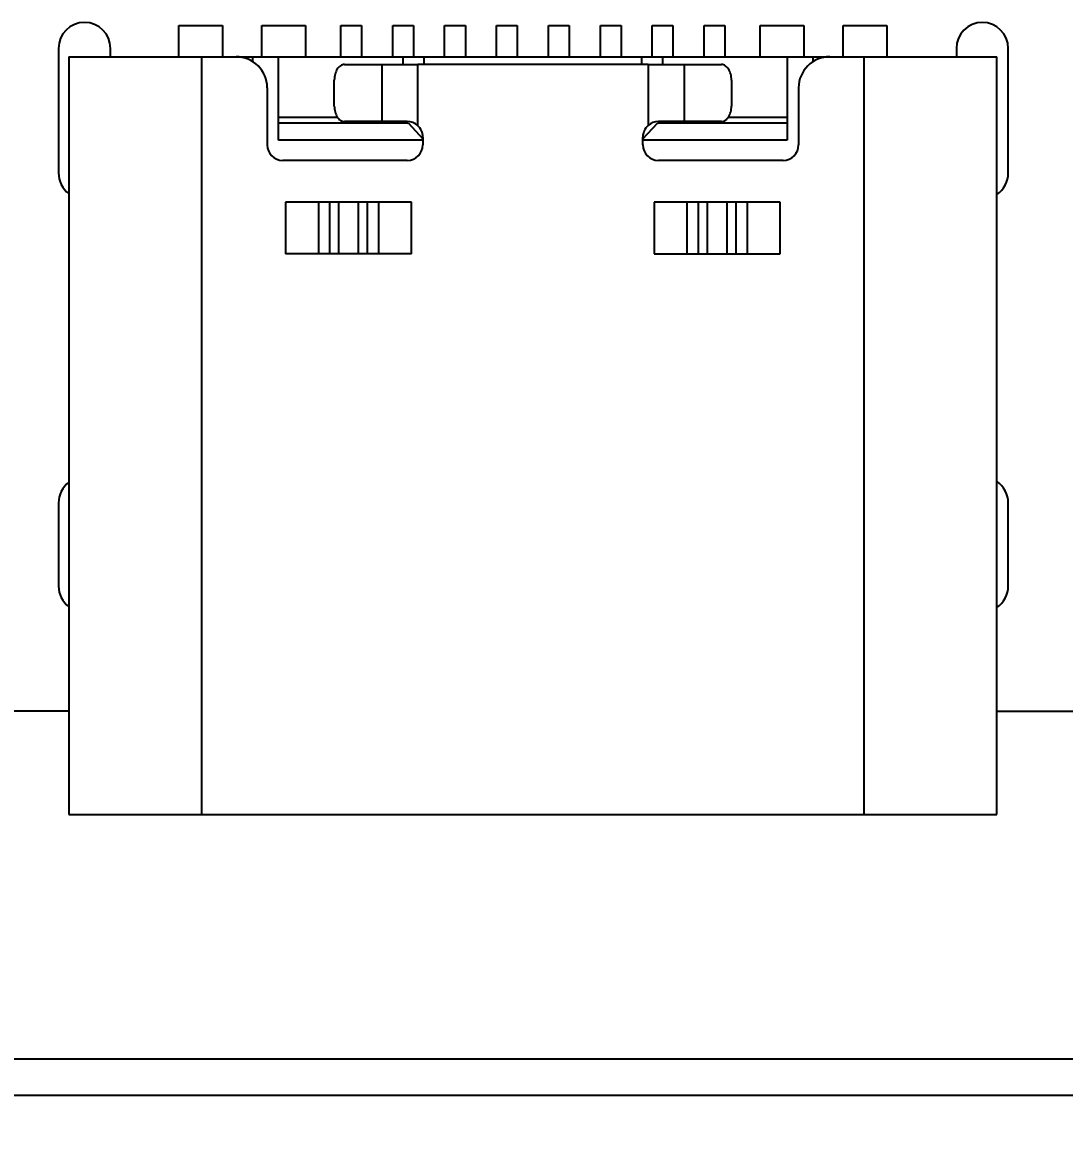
# Model space of a CAD drawing. Header units: inches. Extents: x 246 to 500, y -220 to -17.
# Drawn here: x 452.77 to 462.81, y -171.06 to -160.23 of the extents above; entities that cross this region are included whole.
import ezdxf

# ---------------------------------------------------------------- set-up
doc = ezdxf.new("R2010")
doc.units = ezdxf.units.IN
doc.header["$LTSCALE"] = 1.21
doc.header["$MEASUREMENT"] = 0
doc.header["$PDMODE"] = 3
doc.header["$PDSIZE"] = 0.3125
doc.layers.get('0').update_dxf_attribs({"linetype": 'CONTINUOUS'})
doc.layers.get('Defpoints').update_dxf_attribs({"linetype": 'CONTINUOUS'})
doc.layers.add('DIM', color=3, linetype='CONTINUOUS')
doc.styles.get("Standard").update_dxf_attribs({"font": 'txt', "width": 0.8})
doc.dimstyles.get("Standard").update_dxf_attribs({"dimtxt": 0.15625, "dimasz": 0.1875, "dimexe": 0.125, "dimexo": 0.0625, "dimgap": 0.09, "dimtad": 0, "dimtih": 1, "dimtoh": 1, "dimzin": 4, "dimdsep": 46, "dimtxsty": 'Standard', "dimblk": '_FILLED', "dimblk1": '_FILLED', "dimblk2": '_FILLED', "dimcen": 0.09, "dimazin": 1, "dimtp": 0.01, "dimtm": 0.01, "dimtfac": 1, "dimtofl": 0, "dimtmove": 0, "dimatfit": 3, "dimldrblk": '_FILLED', "dimfxl": 1, "dimtolj": 1, "dimtzin": 4, "dimarcsym": 0})

# ---------------------------------------------------------------- blocks, each defined once
blk = doc.blocks.new('_FILLED')
at = {"color": 0, "linetype": 'ByBlock'}
blk.add_solid([(0, 0), (-1, 0.1667), (-1, -0.1667)], dxfattribs=at)
blk = doc.blocks.new('*D62')
at = {"layer": 'Defpoints', "color": 0}
for p in [(447.669, -166.607), (467.669, -166.607), (447.669, -178.55)]:
    blk.add_point(p, dxfattribs=at)
at = {"layer": 'DIM', "color": 0, "lineweight": -2}
for p, q in [((447.669, -166.669), (447.669, -178.675)), ((467.669, -166.669), (467.669, -178.675)), ((449.669, -178.55), (454.779, -178.55)), ((465.669, -178.55), (460.559, -178.55))]:
    blk.add_line(p, q, dxfattribs=at)
at = {"layer": 'DIM', "color": 0, "lineweight": -2, "xscale": 2, "yscale": 2, "zscale": 2, "rotation": 180}
blk.add_blockref('_FILLED', (447.669, -178.55), dxfattribs=at)
at = {"layer": 'DIM', "color": 0, "lineweight": -2, "xscale": 2, "yscale": 2, "zscale": 2}
blk.add_blockref('_FILLED', (467.669, -178.55), dxfattribs=at)
at = {"layer": 'DIM', "color": 0, "insert": (457.669, -178.55), "char_height": 2, "attachment_point": 5}
blk.add_mtext('\\A1;20.00', dxfattribs=at)

msp = doc.modelspace()

# ---------------------------------------------------------------- linework, layer by layer
at = {"color": 7, "linetype": 'Continuous'}
for p, q in [((454.28, -160.259), (454.7, -160.259)), ((454.28, -160.559), (454.28, -160.259)), ((454.7, -160.259), (454.7, -160.559)), ((455.08, -160.259), (455.5, -160.259)), ((455.08, -160.559), (455.08, -160.259)), ((455.5, -160.259), (455.5, -160.559)), ((455.84, -160.259), (456.04, -160.259)), ((455.84, -160.559), (455.84, -160.259)), ((456.04, -160.259), (456.04, -160.559)), ((456.34, -160.259), (456.54, -160.259)), ((456.34, -160.559), (456.34, -160.259)), ((456.54, -160.259), (456.54, -160.559)), ((456.84, -160.259), (457.04, -160.259)), ((456.84, -160.559), (456.84, -160.259)), ((457.04, -160.259), (457.04, -160.559)), ((457.34, -160.259), (457.54, -160.259)), ((457.34, -160.559), (457.34, -160.259)), ((457.54, -160.259), (457.54, -160.559)), ((457.84, -160.259), (458.04, -160.259)), ((457.84, -160.559), (457.84, -160.259)), ((458.04, -160.259), (458.04, -160.559)), ((458.34, -160.259), (458.54, -160.259)), ((458.34, -160.559), (458.34, -160.259)), ((458.54, -160.259), (458.54, -160.559)), ((458.84, -160.259), (459.04, -160.259)), ((458.84, -160.559), (458.84, -160.259)), ((459.04, -160.259), (459.04, -160.559)), ((459.34, -160.259), (459.54, -160.259)), ((459.34, -160.559), (459.34, -160.259)), ((459.54, -160.259), (459.54, -160.559)), ((459.88, -160.259), (460.3, -160.259)), ((459.88, -160.559), (459.88, -160.259)), ((460.3, -160.259), (460.3, -160.559)), ((460.68, -160.259), (461.1, -160.259)), ((460.68, -160.559), (460.68, -160.259)), ((461.1, -160.259), (461.1, -160.559)), ((453.12, -160.479), (453.12, -161.679)), ((453.62, -160.559), (453.62, -160.479)), ((461.77, -160.479), (461.77, -160.559)), ((462.27, -161.679), (462.27, -160.479)), ((453.22, -160.559), (462.16, -160.559)), ((453.22, -160.559), (453.22, -167.859)), ((454.5, -167.859), (454.5, -160.559)), ((454.99, -160.559), (454.99, -160.606)), ((455.24, -161.362), (455.24, -160.559)), ((456.44, -160.634), (456.44, -160.559)), ((456.64, -160.559), (456.64, -160.634)), ((458.74, -160.634), (458.74, -160.559)), ((458.94, -160.559), (458.94, -160.634)), ((460.14, -160.559), (460.14, -161.362)), ((460.39, -160.606), (460.39, -160.559)), ((460.88, -160.559), (460.88, -167.859)), ((462.16, -167.859), (462.16, -160.559)), ((455.874, -160.634), (456.234, -160.634)), ((456.234, -160.634), (456.58, -160.634)), ((456.234, -160.634), (456.234, -161.184)), ((458.8, -160.634), (456.58, -160.634)), ((456.58, -161.222), (456.58, -160.634)), ((458.8, -160.634), (459.145, -160.634)), ((458.8, -160.634), (458.8, -161.222)), ((459.146, -160.634), (459.507, -160.634)), ((459.146, -160.634), (459.146, -161.184)), ((455.777, -161.034), (455.777, -160.784)), ((459.603, -160.784), (459.603, -161.034)), ((455.13, -160.859), (455.13, -161.409)), ((460.25, -160.859), (460.25, -161.409)), ((455.24, -161.142), (455.808, -161.142)), ((459.572, -161.142), (460.14, -161.142)), ((456.491, -161.199), (455.24, -161.199)), ((456.234, -161.184), (455.874, -161.184)), ((456.48, -161.184), (456.234, -161.184)), ((456.44, -161.194), (456.44, -161.184)), ((456.44, -161.194), (456.479, -161.198)), ((456.491, -161.199), (456.63, -161.351)), ((458.75, -161.351), (458.89, -161.199)), ((460.14, -161.199), (458.89, -161.199)), ((459.145, -161.184), (458.9, -161.184)), ((458.901, -161.198), (458.94, -161.194)), ((458.94, -161.184), (458.94, -161.194)), ((459.507, -161.184), (459.146, -161.184)), ((456.63, -161.362), (455.24, -161.362)), ((456.63, -161.334), (456.63, -161.409)), ((458.75, -161.409), (458.75, -161.334)), ((460.14, -161.362), (458.75, -161.362)), ((456.48, -161.559), (455.28, -161.559)), ((460.1, -161.559), (458.9, -161.559)), ((456.522, -161.959), (455.307, -161.959)), ((455.307, -161.959), (455.307, -162.459)), ((455.627, -162.459), (455.627, -161.959)), ((455.73, -161.959), (455.73, -162.459)), ((455.821, -162.459), (455.821, -161.959)), ((456.007, -161.959), (456.007, -162.459)), ((456.098, -162.459), (456.098, -161.959)), ((456.202, -161.959), (456.202, -162.459)), ((456.522, -162.459), (456.522, -161.959)), ((460.073, -161.959), (458.858, -161.959)), ((458.858, -161.959), (458.858, -162.459)), ((459.178, -162.459), (459.178, -161.959)), ((459.281, -161.959), (459.281, -162.459)), ((459.372, -162.459), (459.372, -161.959)), ((459.558, -161.959), (459.558, -162.459)), ((459.649, -162.459), (459.649, -161.959)), ((459.753, -161.959), (459.753, -162.459)), ((460.073, -162.459), (460.073, -161.959)), ((456.522, -162.459), (455.307, -162.459)), ((458.858, -162.459), (460.073, -162.459)), ((453.12, -164.859), (453.12, -165.659)), ((462.27, -165.659), (462.27, -164.859)), ((431.44, -166.859), (453.22, -166.862)), ((462.16, -166.864), (483.94, -166.867)), ((453.22, -167.859), (462.16, -167.859)), ((467.94, -170.219), (447.44, -170.219)), ((467.94, -170.569), (447.44, -170.569))]:
    msp.add_line(p, q, dxfattribs=at)
for centre, radius, start, end in [((453.37, -160.479), 0.25, 359.9999, 179.9999), ((462.02, -160.479), 0.25, 359.9999, 179.9999), ((454.83, -160.859), 0.3, 0, 90), ((460.55, -160.859), 0.3, 90, 180), ((456.48, -161.335), 0.151, 48.2409, 89.8721), ((456.48, -161.334), 0.15, 0, 48.1996), ((458.9, -161.334), 0.15, 131.7701, 180), ((458.901, -161.336), 0.152, 90.3477, 131.5914), ((455.28, -161.409), 0.15, 180, 270), ((456.48, -161.409), 0.15, 270, 0), ((458.9, -161.409), 0.15, 180, 270), ((460.1, -161.409), 0.15, 270, 0), ((453.37, -161.679), 0.25, 179.9999, 232.9118), ((462.02, -161.679), 0.25, 304.4904, 359.9999), ((453.37, -164.859), 0.25, 127.0274, 179.9999), ((462.02, -164.859), 0.25, 359.9999, 55.4576), ((453.37, -165.659), 0.25, 179.9999, 232.9143), ((462.02, -165.659), 0.25, 304.4923, 359.9999)]:
    msp.add_arc(centre, radius, start, end, dxfattribs=at)
for points, knots in [([(455.874, -160.634), (455.867, -160.634), (455.854, -160.636), (455.836, -160.645), (455.819, -160.659), (455.799, -160.685), (455.782, -160.727), (455.777, -160.764), (455.777, -160.784)], [0, 0, 0, 0, 0.097396, 0.199931, 0.310959, 0.43233, 0.703547, 1, 1, 1, 1]), ([(459.603, -160.784), (459.603, -160.764), (459.599, -160.727), (459.582, -160.685), (459.561, -160.659), (459.545, -160.645), (459.526, -160.636), (459.513, -160.634), (459.507, -160.634)], [0, 0, 0, 0, 0.296453, 0.567671, 0.689041, 0.800069, 0.902604, 1, 1, 1, 1]), ([(455.777, -161.034), (455.777, -161.053), (455.782, -161.09), (455.799, -161.132), (455.819, -161.158), (455.836, -161.173), (455.854, -161.182), (455.867, -161.184), (455.874, -161.184)], [0, 0, 0, 0, 0.296453, 0.567671, 0.689041, 0.800069, 0.902604, 1, 1, 1, 1]), ([(459.507, -161.184), (459.513, -161.184), (459.526, -161.182), (459.545, -161.173), (459.561, -161.158), (459.582, -161.132), (459.599, -161.09), (459.603, -161.053), (459.603, -161.034)], [0, 0, 0, 0, 0.097396, 0.199931, 0.310959, 0.43233, 0.703547, 1, 1, 1, 1])]:
    msp.add_open_spline(points, degree=3, knots=knots, dxfattribs=at)

# ---------------------------------------------------------------- dimensions: what is measured, and where the dimension line sits
at = {"layer": 'DIM'}
dim = msp.add_linear_dim(base=(447.669, -178.55), p1=(467.669, -166.607), p2=(447.669, -166.607), dimstyle='Standard', override={"dimtxt": 2, "dimasz": 2, "dimtih": 0, "dimtoh": 0, "dimzin": 0, "dimcen": 0.198, "dimadec": 0, "dimazin": 0, "dimtp": 0, "dimtm": 0, "dimtdec": 4, "dimtzin": 0}, dxfattribs=at)
dim.commit()
dim.dimension.update_dxf_attribs({"geometry": '*D62', "text_midpoint": (457.669, -178.55)})

doc.saveas('drawing.dxf')
